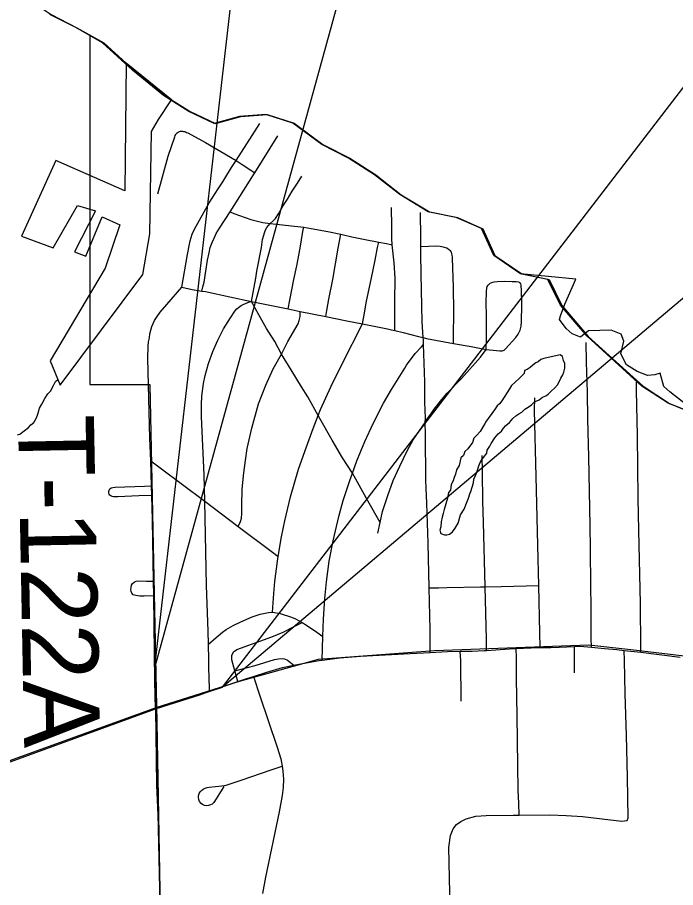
# Model space of a CAD drawing. Extents: x -4.4 to 34, y -55.5 to 22.
# Drawn here: x 6.579 to 7.072, y 16.723 to 17.374 of the extents above; entities that cross this region are included whole.
import ezdxf

# ---------------------------------------------------------------- set-up
doc = ezdxf.new("R2010")
doc.units = 0
for name, color, linetype in [('DR_X_Storm_Sewer', 7, 'Continuous'), ('DV_X_Text', 7, 'Continuous'), ('RW_P_Esmt_SH', 7, 'Continuous'), ('RW_P_Fee_RW', 7, 'Continuous'), ('SG_X_Controllers', 7, 'Continuous'), ('SH_Data', 7, 'Continuous'), ('SH_Masking', 7, 'Continuous'), ('SH_Text', 7, 'Continuous'), ('UT_X_Gas', 7, 'Continuous'), ('UT_X_Misc_Cells', 7, 'Continuous'), ('UT_X_Telecom', 7, 'Continuous'), ('UT_X_Telecom_Cells', 7, 'Continuous')]:
    doc.layers.add(name, color=color, linetype=linetype)

msp = doc.modelspace()

# ---------------------------------------------------------------- linework, layer by layer
at = {"layer": 'DR_X_Storm_Sewer'}
for points in [[(7.08248, 17.08245), (7.06739, 17.09414), (7.06292, 17.09818), (7.06015, 17.10817), (7.05612, 17.1069), (7.05059, 17.10647), (7.04294, 17.10945), (7.03507, 17.11434), (7.03082, 17.12263), (7.03294, 17.13199), (7.03103, 17.1373), (7.02359, 17.14027), (7.00658, 17.13985), (7.00212, 17.13624), (7.00063, 17.13496), (6.99446, 17.13752), (6.98978, 17.14155), (6.9849, 17.14814), (6.98575, 17.15091), (6.98894, 17.15983), (6.99702, 17.17833), (6.95576, 17.18242), (6.93564, 17.1961), (6.92654, 17.21624), (6.90756, 17.22459), (6.88669, 17.22877), (6.86544, 17.24168), (6.84647, 17.2565), (6.82712, 17.26903), (6.807, 17.27929), (6.78537, 17.29524), (6.76526, 17.3017), (6.74553, 17.30018), (6.72655, 17.29486), (6.70758, 17.30398), (6.68861, 17.31576), (6.66546, 17.33475), (6.64307, 17.35526), (6.62295, 17.36666), (6.6036, 17.37653)], [(7.08248, 17.08245), (7.06739, 17.09414), (7.06292, 17.09818), (7.06015, 17.10817), (7.05612, 17.1069), (7.05059, 17.10647), (7.04294, 17.10945), (7.03507, 17.11434), (7.03082, 17.12263), (7.03294, 17.13199), (7.03103, 17.1373), (7.02359, 17.14027), (7.00658, 17.13985), (7.00212, 17.13624), (7.00063, 17.13496), (6.99446, 17.13752), (6.98978, 17.14155), (6.9849, 17.14814), (6.98575, 17.15091), (6.98894, 17.15983), (6.99702, 17.17833), (6.95576, 17.18242), (6.93564, 17.1961), (6.92654, 17.21624), (6.90756, 17.22459), (6.88669, 17.22877), (6.86544, 17.24168), (6.84647, 17.2565), (6.82712, 17.26903), (6.807, 17.27929), (6.78537, 17.29524), (6.76526, 17.3017), (6.74553, 17.30018), (6.72655, 17.29486), (6.70758, 17.30398), (6.68861, 17.31576), (6.66546, 17.33475), (6.64307, 17.35526), (6.62295, 17.36666), (6.6036, 17.37653)], [(7.08516, 17.07796), (7.06619, 17.08556), (7.04645, 17.09847), (7.02634, 17.11671), (7.00547, 17.1357), (6.98574, 17.15887), (6.97625, 17.17825), (6.95576, 17.18242), (6.93564, 17.1961), (6.92654, 17.21624), (6.90756, 17.22459), (6.88669, 17.22877), (6.86544, 17.24168), (6.84647, 17.2565), (6.82712, 17.26903), (6.807, 17.27929), (6.78537, 17.29524), (6.76526, 17.3017), (6.74553, 17.30018), (6.72655, 17.29486), (6.70758, 17.30398), (6.68861, 17.31576), (6.66546, 17.33475), (6.64307, 17.35526), (6.63356, 17.36065), (6.63358, 17.09951), (6.67853, 17.09951), (6.68377, 16.84698), (6.68908, 16.53929)]]:
    msp.add_lwpolyline(points, dxfattribs=at)
at = {"layer": 'DV_X_Text'}
msp.add_lwpolyline([(6.57932, 17.06203), (6.58121, 17.06243), (6.58762, 17.06744), (6.5895, 17.06935), (6.59176, 17.07127), (6.59363, 17.07472), (6.59474, 17.07738), (6.59584, 17.08196), (6.59771, 17.08502), (6.59995, 17.08922), (6.60219, 17.09266), (6.60408, 17.09458), (6.60631, 17.09878), (6.60781, 17.10184), (6.6096, 17.10328)], dxfattribs=at)
at = {"layer": 'RW_P_Esmt_SH'}
for p, q in [((6.75696, 17.25803), (6.77414, 17.28568)), ((7.03334, 16.90064), (7.04577, 16.89929)), ((7.04577, 16.89929), (7.07504, 16.89569)), ((6.72315, 16.87006), (6.74419, 16.87731))]:
    msp.add_line(p, q, dxfattribs=at)
for points in [[(6.743, 17.26724), (6.75896, 17.29227), (6.7606, 17.29486)], [(6.68449, 17.2423), (6.69219, 17.27057), (6.69703, 17.28487), (6.69747, 17.28588), (6.69785, 17.28654), (6.69821, 17.28709), (6.699, 17.2879), (6.69954, 17.28831), (6.70006, 17.28866), (6.70067, 17.28894), (6.70141, 17.28907), (6.7021, 17.2891), (6.70276, 17.28907), (6.70349, 17.28894), (6.70424, 17.28881), (6.70513, 17.28855), (6.70596, 17.28828), (6.70695, 17.28787), (6.72016, 17.28076), (6.743, 17.26724)], [(6.70234, 17.17252), (6.70672, 17.197), (6.7081, 17.20468), (6.70859, 17.20708), (6.71017, 17.21205), (6.71178, 17.21588), (6.72283, 17.23548), (6.72957, 17.2461), (6.73304, 17.25113), (6.73463, 17.25373), (6.73956, 17.26186), (6.743, 17.26724)], [(6.743, 17.26724), (6.74741, 17.26434), (6.75399, 17.25999), (6.75696, 17.25803)], [(6.71732, 17.16957), (6.71808, 17.1726), (6.719, 17.17627), (6.72165, 17.19257), (6.72284, 17.19823), (6.72368, 17.20207), (6.72498, 17.20575), (6.72644, 17.20898), (6.72806, 17.21251), (6.73043, 17.21665), (6.73853, 17.22869), (6.75594, 17.25641), (6.75696, 17.25803)], [(6.76849, 17.22008), (6.77067, 17.22195), (6.77235, 17.2239), (6.77456, 17.22732), (6.77802, 17.23315), (6.78132, 17.23822), (6.78501, 17.24421), (6.78892, 17.25035), (6.7921, 17.25547)], [(6.73853, 17.22869), (6.74133, 17.22762), (6.74962, 17.22448), (6.75407, 17.22318), (6.76307, 17.22093), (6.76849, 17.22008), (6.79353, 17.21735), (6.7992, 17.21642), (6.81164, 17.21404), (6.82126, 17.21203), (6.8296, 17.21021), (6.83835, 17.20844), (6.84966, 17.20617), (6.85544, 17.20499), (6.85968, 17.204)], [(6.86167, 17.14001), (6.8617, 17.14311), (6.8618, 17.15308), (6.8618, 17.16121), (6.8618, 17.16656), (6.86201, 17.1748), (6.86201, 17.17922), (6.86128, 17.19063), (6.85968, 17.204), (6.85954, 17.20874), (6.85954, 17.21779), (6.85914, 17.23207)], [(6.88821, 16.89917), (6.88815, 16.90671), (6.88807, 16.91604), (6.88739, 16.94737), (6.88666, 16.98091), (6.88576, 17.01075), (6.88522, 17.02193), (6.88492, 17.02815), (6.88453, 17.06223), (6.88442, 17.07128), (6.88453, 17.07444), (6.88442, 17.08043), (6.88422, 17.08639), (6.88419, 17.10166), (6.88318, 17.12944), (6.88306, 17.13272), (6.88301, 17.13469), (6.88227, 17.1464), (6.88135, 17.1821), (6.88118, 17.19734), (6.88109, 17.20274), (6.88104, 17.20617), (6.88104, 17.21533), (6.88093, 17.22253), (6.88093, 17.22819)], [(6.75438, 17.1617), (6.7576, 17.17927), (6.75853, 17.18449), (6.7619, 17.20214), (6.76282, 17.20813), (6.76436, 17.21381), (6.76507, 17.21541), (6.766, 17.2172), (6.76849, 17.22008)], [(6.78179, 17.1562), (6.7831, 17.16275), (6.78619, 17.17829), (6.78834, 17.18847), (6.79091, 17.20154), (6.79297, 17.21399), (6.79353, 17.21735)], [(6.81005, 17.15051), (6.81084, 17.15498), (6.81244, 17.16351), (6.8154, 17.17808), (6.81941, 17.20154), (6.82126, 17.21203)], [(6.83741, 17.14503), (6.83865, 17.15185), (6.84051, 17.16203), (6.844, 17.17829), (6.84688, 17.19259), (6.84884, 17.20206), (6.84966, 17.20617)], [(6.90555, 17.13041), (6.90559, 17.13528), (6.90573, 17.15422), (6.90547, 17.17247), (6.90477, 17.19415), (6.90474, 17.19518), (6.90465, 17.1961), (6.9044, 17.19754), (6.90404, 17.19852), (6.90331, 17.19955), (6.90193, 17.20073), (6.90059, 17.2015), (6.89884, 17.20212), (6.89565, 17.20278), (6.89256, 17.20309), (6.88109, 17.20274)], [(6.93148, 17.17405), (6.93295, 17.17532), (6.93423, 17.17593), (6.93591, 17.1764), (6.93827, 17.1766), (6.94356, 17.17687), (6.94948, 17.1768), (6.95253, 17.1766), (6.95421, 17.17633), (6.95528, 17.1759)], [(6.9427, 17.12502), (6.94342, 17.12537), (6.94448, 17.12622), (6.95213, 17.13472), (6.95394, 17.13736), (6.95539, 17.1402), (6.95622, 17.14323), (6.9565, 17.1464), (6.95668, 17.15923), (6.95636, 17.17122), (6.95626, 17.17256), (6.95614, 17.17387), (6.95589, 17.17499), (6.95528, 17.1759)], [(6.67847, 17.05958), (6.67692, 17.11898), (6.67708, 17.12835), (6.67742, 17.13149), (6.67806, 17.13454), (6.67848, 17.13762), (6.67984, 17.14293), (6.68188, 17.14756), (6.6838, 17.15061), (6.68628, 17.15367), (6.69125, 17.15954), (6.70234, 17.17252)], [(6.70234, 17.17252), (6.71016, 17.17078), (6.71732, 17.16957), (6.72008, 17.1691), (6.73821, 17.16511), (6.75438, 17.1617), (6.77439, 17.15769), (6.78179, 17.1562), (6.79094, 17.15435), (6.81005, 17.15051), (6.82584, 17.14732), (6.83741, 17.14503), (6.85629, 17.14129), (6.85927, 17.14058), (6.86167, 17.14001), (6.86806, 17.13848), (6.87951, 17.13546), (6.88301, 17.13469), (6.88542, 17.13415), (6.90555, 17.13041), (6.91891, 17.12793), (6.93011, 17.12583), (6.9377, 17.12501), (6.94024, 17.12474), (6.94117, 17.12473), (6.94198, 17.12482), (6.9427, 17.12502)], [(6.93011, 17.12583), (6.93029, 17.13362), (6.93021, 17.1516), (6.92998, 17.16039), (6.93019, 17.16954), (6.93052, 17.17181), (6.93087, 17.1729), (6.93148, 17.17405)], [(6.72315, 16.87006), (6.72309, 16.87206), (6.72263, 16.888), (6.72268, 16.89354), (6.72238, 16.90544), (6.72214, 16.91517), (6.72089, 16.94915), (6.71945, 17.01229), (6.719, 17.03208), (6.71705, 17.07535), (6.71708, 17.08472), (6.71743, 17.09098), (6.71867, 17.10028), (6.71992, 17.10641), (6.72239, 17.11545), (6.72547, 17.12432), (6.72924, 17.13291), (6.73354, 17.14124), (6.73869, 17.14942), (6.74193, 17.15441), (6.74354, 17.15619), (6.74473, 17.15733), (6.74672, 17.15875), (6.74814, 17.15949), (6.75007, 17.1603), (6.75309, 17.16138), (6.75438, 17.1617)], [(6.85062, 16.99646), (6.84158, 17.01251), (6.82997, 17.03321), (6.82265, 17.0448), (6.81476, 17.05805), (6.80554, 17.07421), (6.80436, 17.07637), (6.79667, 17.09035), (6.79188, 17.09792), (6.78419, 17.11051), (6.77703, 17.12243), (6.77185, 17.13174), (6.76574, 17.14147), (6.75986, 17.15164), (6.75438, 17.1617)], [(6.74449, 16.9934), (6.74613, 16.99722), (6.74698, 16.99962), (6.74721, 17.00312), (6.74722, 17.00897), (6.74761, 17.02128), (6.74866, 17.03355), (6.7499, 17.0427), (6.75128, 17.05172), (6.75478, 17.06698), (6.75975, 17.08506), (6.76529, 17.09919), (6.7706, 17.11129), (6.77703, 17.12243), (6.78162, 17.13183), (6.78938, 17.14507), (6.79026, 17.14757), (6.79088, 17.15039), (6.79094, 17.15435)], [(6.77029, 16.92921), (6.77116, 16.9433), (6.77196, 16.95216), (6.77395, 16.96739), (6.77453, 16.97087), (6.77698, 16.98566), (6.77942, 16.99773), (6.78372, 17.01569), (6.78955, 17.03632), (6.79561, 17.05304), (6.80063, 17.0668), (6.80436, 17.07637), (6.80612, 17.08088), (6.81412, 17.09829), (6.82225, 17.11502), (6.83741, 17.14503)], [(7.00873, 16.90308), (7.00867, 16.90998), (7.00848, 16.93335), (7.00832, 16.94882), (7.00809, 16.97664), (7.00787, 16.99418), (7.00689, 17.04562), (7.0061, 17.07373), (7.00578, 17.09376), (7.00515, 17.11641), (7.00485, 17.13115)], [(6.80741, 16.8934), (6.80767, 16.90223), (6.80793, 16.91108), (6.80831, 16.92403), (6.80923, 16.93959), (6.81047, 16.952), (6.81266, 16.96743), (6.81554, 16.98274), (6.81981, 17.00093), (6.82316, 17.01294), (6.82795, 17.02778), (6.82997, 17.03321), (6.8334, 17.04249), (6.83938, 17.05696), (6.84557, 17.07054), (6.85329, 17.0856), (6.85922, 17.09598), (6.86907, 17.11193), (6.87052, 17.11402), (6.87683, 17.12279), (6.88171, 17.12789), (6.88318, 17.12944)], [(6.84904, 16.98843), (6.85062, 16.99646), (6.85255, 17.00448), (6.8565, 17.01658), (6.86046, 17.02776), (6.86543, 17.03862), (6.87085, 17.04992), (6.87549, 17.05828), (6.88442, 17.07128), (6.88611, 17.07421), (6.8886, 17.0775), (6.89119, 17.08107), (6.89691, 17.08837), (6.90089, 17.09307), (6.91154, 17.10419), (6.92569, 17.12016), (6.93011, 17.12583)], [(7.04577, 16.89929), (7.04574, 16.90288), (7.04542, 16.93587), (7.04415, 16.99035), (7.04384, 17.01466), (7.04328, 17.06143), (7.04258, 17.0952), (7.0424, 17.10129)], [(6.97037, 16.9029), (6.97014, 16.91371), (6.96939, 16.94934), (6.96897, 16.96913), (6.96736, 17.0309), (6.96627, 17.08027), (6.96631, 17.08955)], [(6.93036, 16.9006), (6.93026, 16.90899), (6.92928, 16.94821), (6.92793, 16.99669), (6.92763, 17.01217), (6.92736, 17.0341), (6.92715, 17.04658)], [(6.67916, 17.04259), (6.68618, 17.03731), (6.71945, 17.01229), (6.74449, 16.9934), (6.7702, 16.97412), (6.77453, 16.97087)], [(6.88739, 16.94737), (6.89433, 16.94756), (6.9006, 16.94773), (6.92568, 16.94824), (6.92928, 16.94821), (6.94131, 16.94855), (6.96939, 16.94934)], [(6.72238, 16.90544), (6.72809, 16.91033), (6.73284, 16.91442), (6.73541, 16.91621), (6.74082, 16.91936), (6.74644, 16.92213), (6.75506, 16.92584), (6.76101, 16.92781), (6.76718, 16.929), (6.77029, 16.92921), (6.77587, 16.92838), (6.78447, 16.92548), (6.78735, 16.92425), (6.79012, 16.92278), (6.79228, 16.9215), (6.79551, 16.91959), (6.80326, 16.91428), (6.80793, 16.91108)], [(6.74419, 16.87731), (6.74297, 16.88182), (6.74197, 16.8855), (6.73974, 16.89372), (6.73972, 16.89679), (6.74105, 16.89952), (6.74351, 16.90135), (6.76968, 16.91083), (6.77823, 16.91439), (6.78645, 16.91855), (6.79228, 16.9215)], [(6.93036, 16.9006), (6.94748, 16.90175), (6.95243, 16.90201)], [(6.95243, 16.90201), (6.96911, 16.9029), (6.97037, 16.9029)], [(6.95461, 16.7774), (6.95434, 16.78643), (6.95405, 16.79578), (6.95323, 16.85185), (6.95278, 16.87963), (6.95282, 16.88573), (6.9526, 16.89501), (6.95243, 16.90201)], [(6.97037, 16.9029), (6.97836, 16.90294), (6.98456, 16.90311), (6.9961, 16.90359)], [(6.99606, 16.88383), (6.99608, 16.89523), (6.9961, 16.90359)], [(6.9961, 16.90359), (6.99998, 16.90376), (7.00613, 16.90334), (7.00873, 16.90308)], [(7.00873, 16.90308), (7.01845, 16.90209), (7.02774, 16.90125), (7.03334, 16.90064)], [(6.80741, 16.8934), (6.82054, 16.89504), (6.836, 16.89631), (6.87325, 16.8983), (6.88821, 16.89917)], [(6.88821, 16.89917), (6.90107, 16.89992), (6.91068, 16.90004)], [(6.91068, 16.90004), (6.91956, 16.90016), (6.92885, 16.9005), (6.93036, 16.9006)], [(6.91122, 16.86264), (6.91116, 16.8929), (6.91068, 16.90004)], [(7.03554, 16.77337), (7.03634, 16.77529), (7.03575, 16.80584), (7.03506, 16.83706), (7.03411, 16.86819), (7.03351, 16.89311), (7.03334, 16.90064)], [(6.74197, 16.8855), (6.75143, 16.88793), (6.75724, 16.88943), (6.77178, 16.89391), (6.77473, 16.89448), (6.7777, 16.89467), (6.77926, 16.89427), (6.78134, 16.89336), (6.78373, 16.89158), (6.78627, 16.88967)], [(6.75589, 16.88124), (6.76585, 16.88446), (6.77779, 16.88777), (6.78627, 16.88967)], [(6.78627, 16.88967), (6.78988, 16.89048), (6.80516, 16.89312), (6.80741, 16.8934)], [(6.74419, 16.87731), (6.75109, 16.87968), (6.75589, 16.88124)], [(6.75589, 16.88124), (6.76081, 16.86665), (6.77375, 16.82831), (6.77642, 16.81946), (6.77754, 16.81396), (6.77803, 16.81042), (6.77833, 16.80431), (6.77808, 16.79817), (6.77736, 16.79205), (6.77516, 16.77984), (6.76502, 16.73109), (6.7627, 16.71878)], [(6.68275, 16.85692), (6.7158, 16.86753), (6.72315, 16.87006)], [(6.73374, 16.7988), (6.73062, 16.79363), (6.72806, 16.78965), (6.72622, 16.78697), (6.72495, 16.78565), (6.72374, 16.78506), (6.72231, 16.78454), (6.72087, 16.78438), (6.71941, 16.7847), (6.71792, 16.78534), (6.71673, 16.78623), (6.7157, 16.78756), (6.71504, 16.789), (6.71474, 16.79052), (6.71483, 16.79193), (6.71527, 16.79351), (6.71615, 16.79495), (6.71711, 16.79597), (6.71834, 16.79685), (6.71985, 16.79753), (6.72136, 16.798), (6.72293, 16.79834), (6.73241, 16.79937), (6.73396, 16.79956), (6.7355, 16.79995), (6.73853, 16.80084), (6.74751, 16.80388), (6.76843, 16.81109), (6.77754, 16.81396)], [(6.90299, 16.70783), (6.9021, 16.7533), (6.90342, 16.76224), (6.90526, 16.7671), (6.90789, 16.77038), (6.91104, 16.77262), (6.91498, 16.77472)], [(6.91498, 16.77472), (6.92221, 16.77656), (6.92996, 16.77703), (6.9501, 16.77736), (6.95461, 16.7774), (6.97772, 16.77758), (6.98996, 16.77721), (7.00218, 16.77628), (7.03148, 16.77296), (7.03554, 16.77337)]]:
    msp.add_lwpolyline(points, dxfattribs=at)
at = {"layer": 'RW_P_Fee_RW'}
msp.add_lwpolyline([(6.12795, 16.87323), (6.41674, 16.78765), (6.44203, 16.78203), (6.46201, 16.78266), (6.48293, 16.78547), (6.53913, 16.80577), (6.684, 16.85823), (6.7455, 16.8776), (6.80451, 16.89415), (6.89131, 16.90071), (7.00683, 16.90476), (7.03836, 16.90133), (7.50137, 16.84636), (7.6378, 16.83074)], dxfattribs=at)
at = {"layer": 'SH_Data'}
for q in [(6.68209, 16.88835), (6.73274, 16.87317)]:
    msp.add_line((6.68275, 16.85692), q, dxfattribs=at)
msp.add_lwpolyline([(6.44111, 16.78257), (6.467, 16.78278), (6.48213, 16.78573), (6.54776, 16.80786), (6.68275, 16.85692), (6.68616, 16.70011)], dxfattribs=at)
at = {"layer": 'SH_Masking'}
for points in [[(6.84423, 18.30232), (7.07142, 18.30232), (6.68209, 16.88835)], [(7.15235, 17.4197), (7.37954, 17.4197), (6.73274, 16.87317)]]:
    msp.add_lwpolyline(points, close=True, dxfattribs=at)
at = {"layer": 'SH_Text'}
for points in [[(6.92965, 17.07134), (6.92916, 17.07066), (6.92804, 17.06875), (6.92542, 17.06455), (6.92279, 17.06148), (6.92091, 17.05956), (6.9198, 17.05613), (6.91643, 17.05154), (6.91416, 17.04961), (6.91305, 17.04656), (6.91118, 17.04464), (6.90971, 17.03893), (6.90784, 17.03587), (6.90711, 17.03244), (6.906, 17.03015), (6.90526, 17.02748), (6.90377, 17.02481), (6.90343, 17.02062), (6.90193, 17.01871), (6.90121, 17.01452), (6.89863, 17.00613), (6.8979, 17.00308), (6.89717, 17.00041), (6.89644, 16.99698), (6.8961, 16.99318), (6.89536, 16.99051), (6.89615, 16.98824), (6.89882, 16.98712), (6.90072, 16.98714), (6.90261, 16.98754), (6.90487, 16.98946), (6.90675, 16.99214), (6.90899, 16.99596), (6.91083, 17.00206), (6.91345, 17.00627), (6.9153, 17.01085), (6.91679, 17.01466), (6.91789, 17.01772), (6.91864, 17.01962), (6.92047, 17.0261), (6.92083, 17.02877), (6.92194, 17.03144), (6.92268, 17.03335), (6.92342, 17.03564), (6.92453, 17.03869), (6.92564, 17.04136), (6.92714, 17.04365), (6.92901, 17.04633), (6.93052, 17.04825), (6.93087, 17.05053), (6.93274, 17.05359), (6.93386, 17.0555), (6.93648, 17.05971), (6.93911, 17.06277), (6.94137, 17.0647), (6.94287, 17.06699), (6.94475, 17.06891), (6.94739, 17.07122), (6.95002, 17.07428), (6.95228, 17.0762), (6.95454, 17.07774), (6.95681, 17.07891), (6.95907, 17.08121), (6.96133, 17.08275), (6.96398, 17.0843), (6.96624, 17.0866), (6.96964, 17.08815), (6.97228, 17.09008), (6.97455, 17.09124), (6.97644, 17.0924), (6.9787, 17.0947), (6.98133, 17.09701), (6.98359, 17.09969), (6.98582, 17.10427), (6.98732, 17.10695), (6.98806, 17.10885), (6.98879, 17.1119), (6.98875, 17.11532), (6.98797, 17.1176), (6.98718, 17.12063), (6.98527, 17.12175)], [(6.98527, 17.12175), (6.97314, 17.11898), (6.97087, 17.1182), (6.96898, 17.11666), (6.96709, 17.11588), (6.96483, 17.11396), (6.96295, 17.11242), (6.96068, 17.11087), (6.95879, 17.1101), (6.95843, 17.10781), (6.95505, 17.10436), (6.95166, 17.10129), (6.94902, 17.09898), (6.94753, 17.09631), (6.94166, 17.08735)], [(6.94166, 17.08735), (6.94004, 17.08521), (6.93815, 17.08367), (6.93628, 17.08062), (6.92965, 17.07134)]]:
    msp.add_lwpolyline(points, dxfattribs=at)
at = {"layer": 'UT_X_Gas'}
msp.add_line((6.68504, 16.75303), (6.68566, 16.72307), dxfattribs=at)
for points in [[(6.28501, 16.82511), (6.3167, 16.81577), (6.31793, 16.81541), (6.32491, 16.81336), (6.40046, 16.79122), (6.41807, 16.78606), (6.43014, 16.78341), (6.44238, 16.78197), (6.4547, 16.78176), (6.467, 16.78278), (6.47914, 16.78499), (6.48213, 16.78573), (6.54776, 16.80786), (6.68275, 16.85692)], [(6.68275, 16.85692), (6.6835, 16.79978), (6.68465, 16.772), (6.68504, 16.75303)]]:
    msp.add_lwpolyline(points, dxfattribs=at)
at = {"layer": 'UT_X_Misc_Cells'}
msp.add_line((6.66062, 17.33997), (6.69464, 17.31252), dxfattribs=at)
for points in [[(6.38976, 17.54131), (6.41823, 17.52004), (6.43834, 17.51434), (6.45124, 17.49497), (6.47287, 17.47787), (6.49375, 17.45698), (6.51462, 17.44027), (6.53625, 17.42431), (6.56243, 17.40646), (6.5852, 17.38974), (6.60456, 17.37645), (6.62391, 17.36657), (6.64402, 17.35518), (6.66062, 17.33997)], [(6.66062, 17.33997), (6.65961, 17.24451), (6.6081, 17.26721), (6.58243, 17.2107), (6.60607, 17.2018), (6.62438, 17.23353), (6.63772, 17.22947), (6.62206, 17.19891), (6.63045, 17.19557), (6.6427, 17.22496), (6.65606, 17.219), (6.64497, 17.18658), (6.60386, 17.11739), (6.61125, 17.09921), (6.67314, 17.18191), (6.67854, 17.21237), (6.6797, 17.28879), (6.68493, 17.29796), (6.69464, 17.31252)], [(6.69464, 17.31252), (6.70853, 17.3039), (6.72751, 17.29478), (6.74648, 17.3001), (6.76621, 17.30162), (6.78632, 17.29516), (6.80796, 17.27921), (6.82807, 17.26895), (6.84742, 17.25641), (6.8664, 17.2416), (6.88765, 17.22868), (6.90852, 17.22451), (6.92749, 17.21615), (6.9366, 17.19602), (6.95671, 17.18234), (6.9772, 17.17816), (6.98669, 17.15879), (7.00642, 17.13562), (7.02729, 17.11662), (7.04741, 17.09839), (7.06714, 17.08547), (7.08611, 17.07788)]]:
    msp.add_lwpolyline(points, dxfattribs=at)
at = {"layer": 'UT_X_Telecom'}
for p, q in [((6.67916, 17.04259), (6.67847, 17.05958)), ((6.68146, 16.94158), (6.68127, 16.95248))]:
    msp.add_line(p, q, dxfattribs=at)
for points in [[(6.67984, 17.01667), (6.67966, 17.02374), (6.67916, 17.04259)], [(6.67984, 17.01667), (6.67019, 17.01622), (6.65451, 17.0155), (6.65137, 17.0156), (6.65027, 17.01584), (6.64928, 17.01623), (6.64858, 17.01685), (6.64801, 17.01767), (6.64774, 17.01868), (6.64771, 17.0197), (6.64801, 17.02063), (6.6485, 17.02159), (6.64951, 17.02219), (6.65075, 17.02252), (6.65255, 17.02277), (6.6745, 17.02356), (6.67966, 17.02374)], [(6.68127, 16.95248), (6.68032, 16.99835), (6.67984, 17.01667)], [(6.68146, 16.94158), (6.67412, 16.94134), (6.67093, 16.94132), (6.66786, 16.94165), (6.66594, 16.94231), (6.66498, 16.94339), (6.66448, 16.9448), (6.6643, 16.94633), (6.66438, 16.9477), (6.66483, 16.94939), (6.66555, 16.95061), (6.66676, 16.95182), (6.66816, 16.95235), (6.66975, 16.95264), (6.67604, 16.95255), (6.68127, 16.95248)], [(6.68275, 16.85692), (6.68227, 16.87772), (6.68146, 16.94158)]]:
    msp.add_lwpolyline(points, dxfattribs=at)
at = {"layer": 'UT_X_Telecom_Cells'}
msp.add_line((6.69464, 17.31252), (6.66062, 17.33997), dxfattribs=at)
msp.add_lwpolyline([(6.66062, 17.33997), (6.65961, 17.24451), (6.6081, 17.26721), (6.58243, 17.2107), (6.60607, 17.2018), (6.62438, 17.23353), (6.63772, 17.22947), (6.62206, 17.19891), (6.63045, 17.19557), (6.6427, 17.22496), (6.65606, 17.219), (6.64497, 17.18658), (6.60386, 17.11739), (6.61125, 17.09921), (6.67314, 17.18191), (6.67854, 17.21237), (6.6797, 17.28879), (6.68493, 17.29796), (6.69464, 17.31252)], dxfattribs=at)

# ---------------------------------------------------------------- texts
at = {"layer": 'SG_X_Controllers'}
msp.add_text('T-122A', height=0.056818, rotation=271.08531, dxfattribs=at).set_placement((6.57977, 17.07649))

doc.saveas('drawing.dxf')
